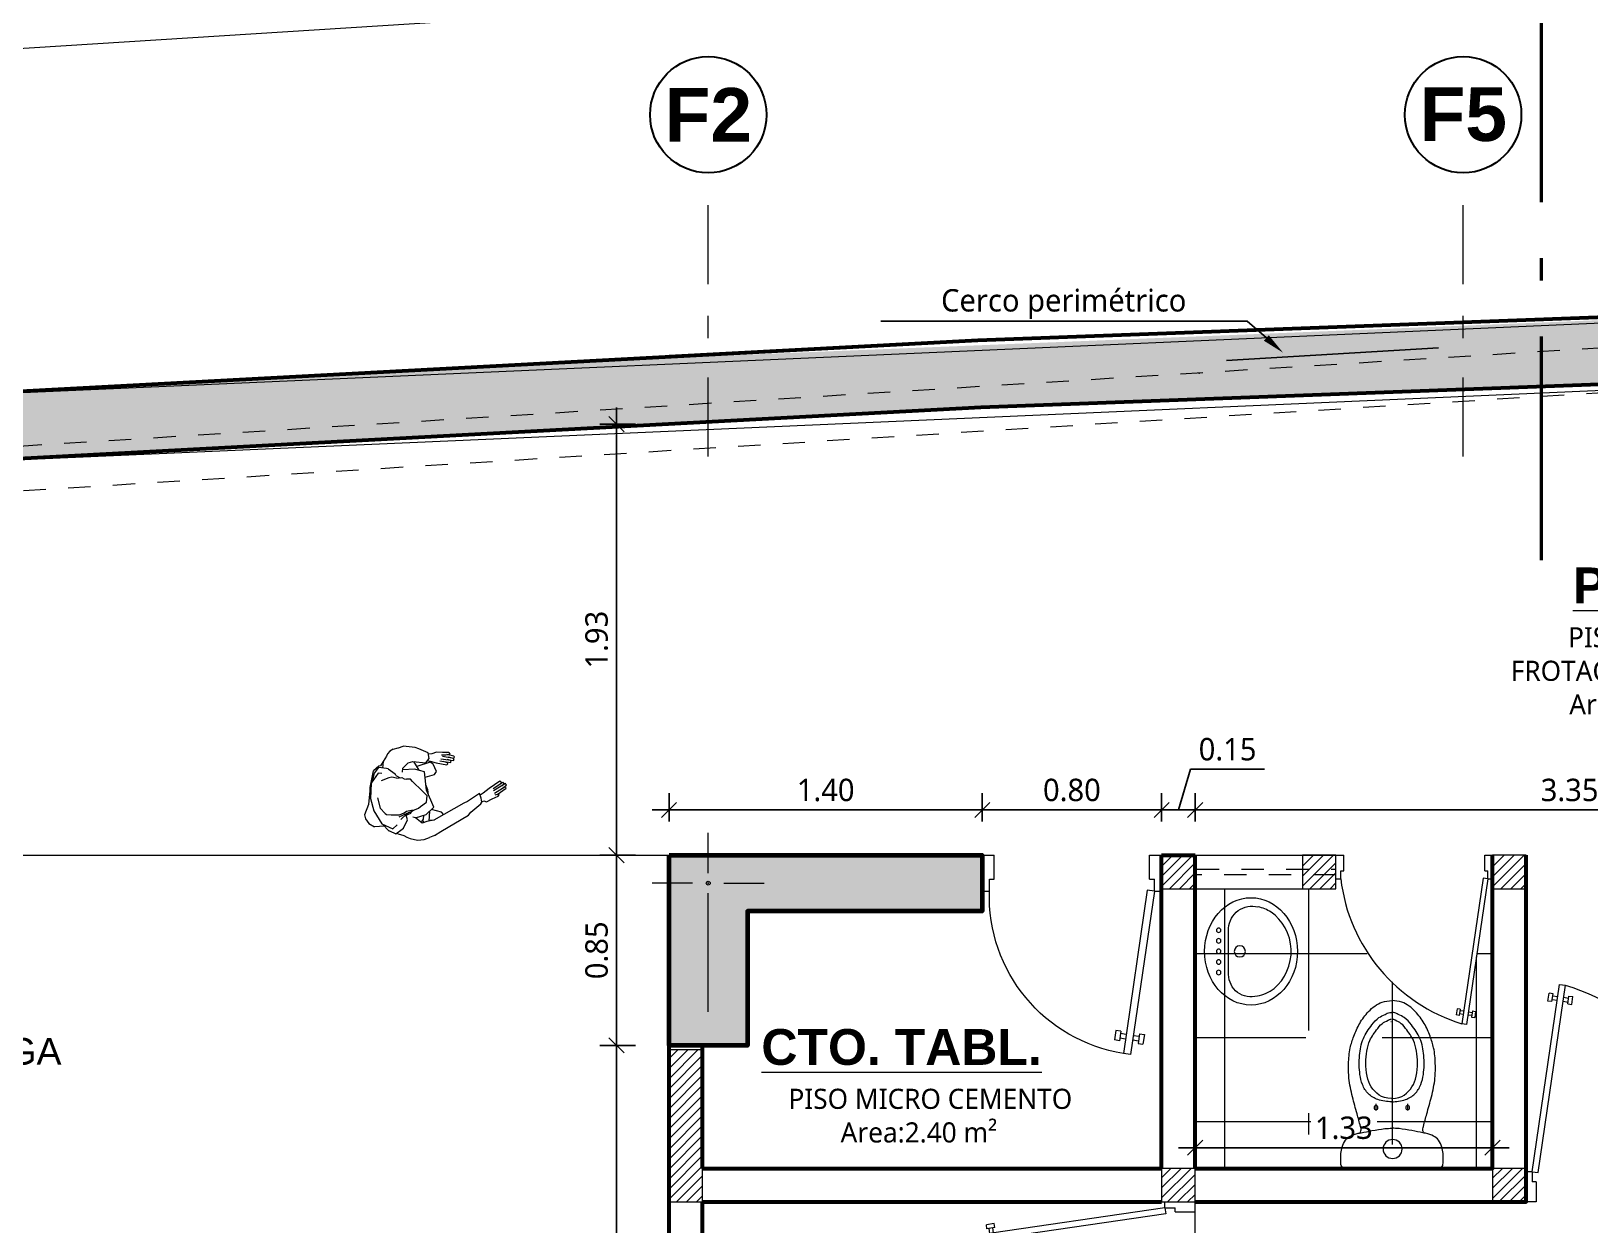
# Model space of a CAD drawing. Header units: metres. Extents: x 28 to 148, y 23 to 113.
# Drawn here: x 120.19 to 127.16, y 93.21 to 98.55 of the extents above; entities that cross this region are included whole.
import ezdxf
from ezdxf import colors
from ezdxf.entities.mleader import LeaderData, LeaderLine
from ezdxf.enums import TextEntityAlignment as Align
from ezdxf.math import Vec2, Vec3

# ---------------------------------------------------------------- set-up
doc = ezdxf.new("R2010")
doc.units = ezdxf.units.M
for name, pattern in [('1CORTE', [1.5, 1, -0.25, 0, -0.25]), ('CONTINUA', [0]), ('DASHED2', [0.375, 0.25, -0.125]), ('Dot & Dashed', [0.670278, 0.352778, -0.176389, 0, -0.141111])]:
    doc.linetypes.add(name, pattern=pattern)
doc.layers.add('01', color=7, linetype='Continuous', lineweight=5, true_color=0xcc6600)
doc.layers.add('Structural - Combined_Pen_No__161', color=7, linetype='Continuous', lineweight=13, true_color=0x6a6a6a)
for name, color, linetype, lineweight in [('AA. Proyeccion Corte', 10, '1CORTE', 50), ('COLUMNAS 50', 32, 'Continuous', 70), ('COLUMNETASSS', 211, 'Continuous', 20), ('Cotas varias El', 253, 'Continuous', 13), ('Estructura – Carga_Pluma_Nº__20', 1, 'Continuous', 0), ('GRAFO 0 BLANCO', 7, 'Continuous', 0), ('GRAFO 2.5', 117, 'Continuous', 25), ('GRAFO 4', 7, 'Continuous', 30), ('Hatch', 251, 'Continuous', 0), ('Letras El', 9, 'Continuous', 5), ('letras sr', 7, 'Continuous', 5), ('Muros el', 144, 'Continuous', 60), ('PERSONAS', 8, 'Continuous', 0), ('PISTA', 1, 'Continuous', 5), ('Proyeccciones', 1, 'DASHED2', 18), ('Puertas El', 21, 'Continuous', 15), ('Sanitarios el', 141, 'Continuous', 15), ('Structural - Bearing_Pen_No__20', 1, 'Continuous', 0), ('texturas', 252, 'Continuous', 0), ('Vanos', 140, 'Continuous', 5)]:
    doc.layers.add(name, color=color, linetype=linetype, lineweight=lineweight)
doc.styles.add('Generales', font='trebuc.ttf', dxfattribs={"height": 0.1})
doc.styles.add('GENERATED_STYLE_1', font='arialbd.ttf')
doc.styles.add('GENERATED_STYLE_2', font='arial.ttf')
doc.styles.add('Santa Rosa 1 50', font='trebuc.ttf')
doc.dimstyles.new('COTAS', dxfattribs={"dimscale": 0.75, "dimtxt": 0.1, "dimasz": 0.09, "dimexe": 0.1, "dimexo": 0.2, "dimgap": 0.05, "dimtad": 1, "dimzin": 1, "dimdsep": 46, "dimtxsty": 'Generales', "dimblk": 'OBLIQUE', "dimcen": 2.5, "dimdle": 0.1, "dimadec": 0, "dimazin": 0, "dimtfac": 1, "dimtmove": 0, "dimatfit": 0, "dimfxl": 1, "dimarcsym": 0})

# ---------------------------------------------------------------- blocks, each defined once
blk = doc.blocks.new('puerta 1.00')
at = {"layer": 'Puertas El'}
for p, q in [((165.7653, -11.935), (165.7653, -11.885)), ((165.9153, -11.915), (165.8653, -11.915)), ((165.8653, -11.935), (165.8653, -11.915)), ((165.9153, -11.915), (165.9109, -11.9447)), ((165.9153, -11.915), (165.9153, -11.885)), ((165.9153, -11.915), (166.8454, -12.0506)), ((165.8653, -11.935), (165.7653, -11.935)), ((165.9109, -11.9447), (166.8411, -12.0803)), ((166.76, -12.0129), (166.7629, -11.9931)), ((166.7629, -11.9931), (166.8024, -11.9989)), ((166.7996, -12.0187), (166.8024, -11.9989)), ((166.7619, -12.0688), (166.7583, -12.0935)), ((166.76, -12.0129), (166.7996, -12.0187)), ((166.7663, -12.0391), (166.7699, -12.0143)), ((166.7817, -12.0716), (166.7781, -12.0964)), ((166.7897, -12.0172), (166.7861, -12.042)), ((166.8454, -12.0506), (166.8411, -12.0803)), ((166.8454, -12.0506), (166.8411, -12.0803)), ((166.8454, -12.0506), (166.8411, -12.0803)), ((166.7484, -12.0921), (166.7456, -12.1118)), ((166.7456, -12.1118), (166.7851, -12.1176)), ((166.7484, -12.0921), (166.788, -12.0978)), ((166.788, -12.0978), (166.7851, -12.1176)), ((165.7653, -12.855), (165.7653, -12.835)), ((165.7653, -12.885), (165.7653, -12.835)), ((165.8653, -12.835), (165.7653, -12.835)), ((165.8653, -12.855), (165.8653, -12.835)), ((165.9153, -12.855), (165.8653, -12.855)), ((165.9153, -12.885), (165.9153, -12.855))]:
    blk.add_line(p, q, dxfattribs=at)
at = {"layer": 'Puertas El', "linetype": 'ByBlock'}
blk.add_arc((165.7822, -11.7554), 1.1076, 276.89893, 342.94348, dxfattribs=at)
blk = doc.blocks.new('puerta 0.75')
at = {"layer": 'Puertas El'}
for p, q in [((173.4397, -23.9899), (173.3897, -23.9899)), ((173.4397, -24.0899), (173.4397, -23.9899)), ((174.0897, -24.0899), (174.0897, -23.9899)), ((174.1397, -23.9899), (174.0897, -23.9899)), ((174.1097, -23.9899), (174.0897, -23.9899)), ((173.4197, -24.1399), (173.4197, -24.0899)), ((173.4397, -24.0899), (173.4197, -24.0899)), ((174.1097, -24.0899), (174.0897, -24.0899)), ((174.1097, -24.1399), (174.1097, -24.0899)), ((173.4197, -24.1399), (173.3897, -24.1399)), ((173.4197, -24.1399), (173.4494, -24.1356)), ((173.4197, -24.1399), (173.5192, -24.8227)), ((173.4494, -24.1356), (173.5489, -24.8183)), ((174.1397, -24.1399), (174.1097, -24.1399)), ((173.4815, -24.7372), (173.4617, -24.7401)), ((173.4617, -24.7401), (173.4675, -24.7797)), ((173.4815, -24.7372), (173.4873, -24.7768)), ((173.5077, -24.7435), (173.4829, -24.7471)), ((173.4858, -24.7669), (173.5106, -24.7633)), ((173.5374, -24.7392), (173.5621, -24.7356)), ((173.5403, -24.759), (173.565, -24.7554)), ((173.5607, -24.7257), (173.5805, -24.7228)), ((173.5607, -24.7257), (173.5664, -24.7653)), ((173.5664, -24.7653), (173.5862, -24.7624)), ((173.5805, -24.7228), (173.5862, -24.7624)), ((173.4873, -24.7768), (173.4675, -24.7797)), ((173.5192, -24.8227), (173.5489, -24.8183)), ((173.5192, -24.8227), (173.5489, -24.8183))]:
    blk.add_line(p, q, dxfattribs=at)
blk.add_arc((173.446, -24.1623), 0.664, 278.91212, 1.9376, dxfattribs=at)
blk = doc.blocks.new('A$C16376B1D')
at = {"layer": 'GRAFO 0 BLANCO'}
h = blk.add_hatch(dxfattribs=at)
h.set_pattern_fill('ANSI31', color=256, scale=0.01, angle=-180)
h.set_pattern_definition([(225, (-149.728227, 134.194812), (0.0224506403, -0.0224506403), [])])
h.paths.add_polyline_path([(0.15, 0.15), (0, 0.15), (0, 0), (0.15, 0)])
at = {"layer": 'COLUMNETASSS'}
blk.add_lwpolyline([(0.15, 0.15), (0, 0.15), (0, 0), (0.15, 0)], close=True, dxfattribs=at)
blk = doc.blocks.new('A$C0F2E3FFB')
at = {"layer": 'PERSONAS'}
for p, q in [((0.3161, 0.6969), (0.312, 0.6932)), ((0.321, 0.6986), (0.3161, 0.6969)), ((0.3306, 0.6777), (0.321, 0.6986)), ((0.3264, 0.709), (0.3224, 0.7063)), ((0.3224, 0.7063), (0.3379, 0.6502)), ((0.3322, 0.7087), (0.3264, 0.709)), ((0.3356, 0.7182), (0.3307, 0.7165)), ((0.3307, 0.7165), (0.3485, 0.6496)), ((0.3355, 0.6978), (0.3322, 0.7087)), ((0.3405, 0.7189), (0.3356, 0.7182)), ((0.349, 0.6961), (0.3405, 0.7189)), ((0.3498, 0.7116), (0.3459, 0.7099)), ((0.3459, 0.7099), (0.3621, 0.6499)), ((0.3547, 0.7123), (0.3498, 0.7116)), ((0.3714, 0.6601), (0.3547, 0.7123)), ((0.312, 0.6932), (0.3311, 0.6321)), ((0.3311, 0.6321), (0.3429, 0.5966)), ((0.3717, 0.6668), (0.3708, 0.6485)), ((0.3758, 0.6695), (0.3717, 0.6668)), ((0.3802, 0.6625), (0.3758, 0.6695)), ((0.3844, 0.6313), (0.3802, 0.6625)), ((0.3895, 0.599), (0.3844, 0.6313)), ((0.3642, 0.5806), (0.339, 0.5783)), ((0.339, 0.5783), (0.3603, 0.5098)), ((0.3429, 0.5966), (0.3461, 0.5848)), ((0.3461, 0.5848), (0.3482, 0.5792)), ((0.3837, 0.5776), (0.3642, 0.5806)), ((0.3812, 0.5878), (0.3895, 0.599)), ((0.3824, 0.5778), (0.3812, 0.5878)), ((0.39, 0.5699), (0.3837, 0.5776)), ((0.4149, 0.5094), (0.39, 0.5699)), ((0.0907, 0.4652), (0.0804, 0.4366)), ((0.0999, 0.4938), (0.0907, 0.4652)), ((0.1039, 0.4965), (0.0999, 0.4938)), ((0.0999, 0.457), (0.1058, 0.477)), ((0.1098, 0.4982), (0.1039, 0.4965)), ((0.1058, 0.477), (0.1098, 0.4982)), ((0.1242, 0.5139), (0.1071, 0.4828)), ((0.1078, 0.4585), (0.1337, 0.5105)), ((0.1179, 0.4483), (0.1451, 0.505)), ((0.1356, 0.5085), (0.1214, 0.4858)), ((0.1291, 0.5146), (0.1242, 0.5139)), ((0.1252, 0.4392), (0.15, 0.4883)), ((0.129, 0.4196), (0.1547, 0.4667)), ((0.1337, 0.5105), (0.1291, 0.5146)), ((0.1405, 0.4917), (0.1309, 0.4755)), ((0.1473, 0.4729), (0.133, 0.4545)), ((0.1414, 0.5091), (0.1356, 0.5085)), ((0.1464, 0.4924), (0.1405, 0.4917)), ((0.1451, 0.505), (0.1414, 0.5091)), ((0.15, 0.4883), (0.1464, 0.4924)), ((0.1522, 0.4736), (0.1473, 0.4729)), ((0.1547, 0.4667), (0.1522, 0.4736)), ((0.3603, 0.5098), (0.3622, 0.4901)), ((0.3622, 0.4901), (0.3984, 0.3221)), ((0.4263, 0.4942), (0.4149, 0.5094)), ((0.4614, 0.3392), (0.4263, 0.4942)), ((0.0703, 0.3968), (0.0366, 0.3577)), ((0.0985, 0.393), (0.0703, 0.3968)), ((0.0811, 0.4114), (0.0767, 0.396)), ((0.0804, 0.4366), (0.0811, 0.4114)), ((0.114, 0.3706), (0.0985, 0.393)), ((0.1062, 0.3818), (0.111, 0.3895)), ((0.111, 0.3895), (0.1131, 0.3932)), ((0.1131, 0.3932), (0.129, 0.4196)), ((0.1321, 0.4039), (0.1179, 0.392)), ((0.1321, 0.4039), (0.1179, 0.392)), ((0.1179, 0.392), (0.1179, 0.3223)), ((0.1179, 0.392), (0.1179, 0.3223)), ((0.1711, 0.4086), (0.1321, 0.4039)), ((0.1711, 0.4086), (0.1321, 0.4039)), ((0.183, 0.3945), (0.1711, 0.4086)), ((0.183, 0.3945), (0.1711, 0.4086)), ((0.1805, 0.3461), (0.183, 0.3945)), ((0.1805, 0.3461), (0.183, 0.3945)), ((0.0262, 0.3419), (0.0012, 0.2881)), ((0.0366, 0.3577), (0.0262, 0.3419)), ((0.0872, 0.2869), (0.0884, 0.3102)), ((0.0884, 0.3102), (0.114, 0.3706)), ((0.1396, 0.3274), (0.0906, 0.3159)), ((0.1396, 0.3274), (0.1179, 0.3223)), ((0.1545, 0.3513), (0.127, 0.3072)), ((0.2448, 0.333), (0.1545, 0.3513)), ((0.2407, 0.3109), (0.1828, 0.28)), ((0.2451, 0.3398), (0.2188, 0.3383)), ((0.2726, 0.3267), (0.2407, 0.3109)), ((0.3364, 0.3418), (0.2448, 0.333)), ((0.2691, 0.3357), (0.2451, 0.3398)), ((0.301, 0.3146), (0.2726, 0.3267)), ((0.3138, 0.28), (0.301, 0.3146)), ((0.3592, 0.2951), (0.3364, 0.3418)), ((0.3709, 0.3711), (0.3436, 0.3271)), ((0.3952, 0.299), (0.3485, 0.317)), ((0.3877, 0.378), (0.3709, 0.3711)), ((0.3865, 0.3775), (0.3709, 0.3711)), ((0.3891, 0.3014), (0.3979, 0.3244)), ((0.3984, 0.3221), (0.3937, 0.2875)), ((0.4718, 0.3019), (0.4614, 0.3392)), ((0, 0.2365), (0.0015, 0.2623)), ((0, 0.2365), (0.0054, 0.2166)), ((0.0016, 0.2633), (0.0012, 0.2881)), ((0.1048, 0.2531), (0.0872, 0.2869)), ((0.1239, 0.2462), (0.1048, 0.2531)), ((0.127, 0.3072), (0.1125, 0.2507)), ((0.1433, 0.2093), (0.1484, 0.2343)), ((0.1484, 0.2343), (0.157, 0.2445)), ((0.157, 0.2445), (0.1621, 0.2539)), ((0.1679, 0.273), (0.1621, 0.2539)), ((0.1828, 0.28), (0.1679, 0.273)), ((0.318, 0.2681), (0.3138, 0.28)), ((0.3161, 0.2314), (0.3192, 0.2361)), ((0.3197, 0.2457), (0.318, 0.2681)), ((0.3192, 0.2361), (0.3197, 0.2457)), ((0.3238, 0.23), (0.3197, 0.2457)), ((0.3599, 0.2394), (0.3518, 0.2276)), ((0.3599, 0.2394), (0.3592, 0.2951)), ((0.3943, 0.2632), (0.3599, 0.2394)), ((0.3775, 0.2747), (0.3614, 0.2824)), ((0.3775, 0.2747), (0.3614, 0.2824)), ((0.3839, 0.2676), (0.3775, 0.2747)), ((0.3839, 0.2676), (0.3938, 0.2719)), ((0.3843, 0.2559), (0.3839, 0.2676)), ((0.3937, 0.2875), (0.3943, 0.2632)), ((0.3937, 0.2875), (0.3937, 0.2875)), ((0.3937, 0.2875), (0.3937, 0.2875)), ((0.4675, 0.2157), (0.4748, 0.2479)), ((0.4718, 0.3019), (0.4726, 0.2756)), ((0.4748, 0.2479), (0.4726, 0.2756)), ((0.0054, 0.2166), (0.0145, 0.2028)), ((0.0145, 0.2028), (0.0242, 0.1942)), ((0.0242, 0.1942), (0.0442, 0.1695)), ((0.0442, 0.1695), (0.0607, 0.1516)), ((0.0442, 0.1695), (0.0742, 0.1582)), ((0.0824, 0.1757), (0.066, 0.1406)), ((0.0857, 0.1833), (0.0824, 0.1757)), ((0.0857, 0.1833), (0.1209, 0.2085)), ((0.1288, 0.2101), (0.1209, 0.2085)), ((0.1288, 0.2101), (0.1469, 0.2267)), ((0.1315, 0.1877), (0.1307, 0.1731)), ((0.1307, 0.1731), (0.1334, 0.1323)), ((0.1433, 0.2093), (0.1315, 0.1877)), ((0.3087, 0.128), (0.3205, 0.1681)), ((0.3148, 0.2072), (0.3161, 0.2314)), ((0.3189, 0.1924), (0.3148, 0.2072)), ((0.3205, 0.1681), (0.3189, 0.1924)), ((0.3303, 0.2248), (0.3238, 0.23)), ((0.3245, 0.2067), (0.3238, 0.23)), ((0.3404, 0.1768), (0.3242, 0.2147)), ((0.33, 0.1628), (0.3245, 0.2067)), ((0.3328, 0.1995), (0.3303, 0.2248)), ((0.3561, 0.1983), (0.3328, 0.1995)), ((0.3447, 0.1668), (0.3404, 0.1768)), ((0.3903, 0.1674), (0.3561, 0.1983)), ((0.3928, 0.1595), (0.3903, 0.1674)), ((0.4055, 0.1229), (0.3928, 0.1595)), ((0.4089, 0.1334), (0.4258, 0.1578)), ((0.4258, 0.1578), (0.4382, 0.169)), ((0.4382, 0.169), (0.4482, 0.1828)), ((0.4482, 0.1828), (0.4675, 0.2157)), ((0.0607, 0.1516), (0.0602, 0.1419)), ((0.0602, 0.1419), (0.0741, 0.1101)), ((0.0868, 0.1124), (0.066, 0.1406)), ((0.1477, 0.0704), (0.0741, 0.1101)), ((0.1206, 0.0912), (0.0868, 0.1124)), ((0.0983, 0.1457), (0.0926, 0.1296)), ((0.0926, 0.1296), (0.1288, 0.0811)), ((0.1288, 0.0811), (0.2002, 0.0551)), ((0.2068, 0.0887), (0.26, 0.0859)), ((0.26, 0.0859), (0.2928, 0.1017)), ((0.2928, 0.1017), (0.2999, 0.1061)), ((0.2999, 0.1061), (0.3087, 0.128)), ((0.3368, 0.0703), (0.3779, 0.1147)), ((0.3525, 0.0795), (0.3396, 0.0313)), ((0.3398, 0.073), (0.3806, 0.0937)), ((0.3779, 0.1147), (0.3647, 0.1416)), ((0.3806, 0.0937), (0.3818, 0.097)), ((0.3818, 0.097), (0.4055, 0.1229)), ((0.4037, 0.1269), (0.4089, 0.1334)), ((0.1477, 0.0704), (0.2264, 0.0372)), ((0.1974, 0.0562), (0.1477, 0.0704)), ((0.2002, 0.0551), (0.2631, 0.0518)), ((0.2264, 0.0372), (0.2683, 0.003)), ((0.2631, 0.0518), (0.3368, 0.0703)), ((0.2683, 0.003), (0.2895, 0)), ((0.2895, 0), (0.3172, 0.0102)), ((0.3172, 0.0102), (0.3396, 0.0313))]:
    blk.add_line(p, q, dxfattribs=at)
blk = doc.blocks.new('_Oblique')
at = {"color": 0, "linetype": 'ByBlock', "lineweight": -2}
blk.add_line((-0.5, -0.5), (0.5, 0.5), dxfattribs=at)
blk = doc.blocks.new('*D155')
at = {"layer": 'Cotas varias El', "color": 0, "linetype": 'CONTINUA', "lineweight": -2, "transparency": 16777216}
for p, q in [((122.806, 96.8635), (122.806, 94.7871)), ((122.8911, 96.7885), (122.731, 96.7885)), ((122.8911, 94.8621), (122.731, 94.8621))]:
    blk.add_line(p, q, dxfattribs=at)
at = {"layer": 'Defpoints', "color": 0, "lineweight": 80, "transparency": 16777216}
for p in [(123.0411, 96.7885), (122.806, 94.8621), (123.0411, 94.8621)]:
    blk.add_point(p, dxfattribs=at)
at = {"layer": 'Cotas varias El', "color": 0, "lineweight": -2, "transparency": 16777216, "xscale": 0.0675, "yscale": 0.0675, "zscale": 0.0675}
for p, rotation in [((122.806, 96.7885), 90), ((122.806, 94.8621), 270)]:
    blk.add_blockref('_Oblique', p, dxfattribs=dict(at, rotation=rotation))
at = {"layer": 'Cotas varias El', "color": 0, "transparency": 16777216, "insert": (122.7174, 95.8253), "char_height": 0.1, "attachment_point": 5, "rotation": 90, "style": 'Generales'}
blk.add_mtext('1.93', dxfattribs=at)
blk = doc.blocks.new('*D156')
at = {"layer": 'Cotas varias El', "color": 0, "linetype": 'CONTINUA', "lineweight": -2, "transparency": 16777216}
for p, q in [((122.806, 94.9371), (122.806, 93.9371)), ((122.8911, 94.8621), (122.731, 94.8621)), ((122.8911, 94.0121), (122.731, 94.0121))]:
    blk.add_line(p, q, dxfattribs=at)
at = {"layer": 'Defpoints', "color": 0, "transparency": 16777216}
for p in [(123.0411, 94.8621), (122.806, 94.0121), (123.0411, 94.0121)]:
    blk.add_point(p, dxfattribs=at)
at = {"layer": 'Cotas varias El', "color": 0, "lineweight": -2, "transparency": 16777216, "xscale": 0.0675, "yscale": 0.0675, "zscale": 0.0675}
for p, rotation in [((122.806, 94.8621), 90), ((122.806, 94.0121), 270)]:
    blk.add_blockref('_Oblique', p, dxfattribs=dict(at, rotation=rotation))
at = {"layer": 'Cotas varias El', "color": 0, "transparency": 16777216, "insert": (122.7176, 94.4371), "char_height": 0.1, "attachment_point": 5, "rotation": 90, "style": 'Generales'}
blk.add_mtext('0.85', dxfattribs=at)
blk = doc.blocks.new('*D157')
at = {"layer": 'Cotas varias El', "color": 0, "linetype": 'CONTINUA', "lineweight": -2, "transparency": 16777216}
for p, q in [((122.806, 94.0871), (122.806, 91.3592)), ((122.8911, 94.0121), (122.731, 94.0121)), ((122.8911, 91.4342), (122.731, 91.4342))]:
    blk.add_line(p, q, dxfattribs=at)
at = {"layer": 'Defpoints', "color": 0, "transparency": 16777216}
for p in [(123.0411, 94.0121), (122.806, 91.4342), (123.0411, 91.4342)]:
    blk.add_point(p, dxfattribs=at)
at = {"layer": 'Cotas varias El', "color": 0, "lineweight": -2, "transparency": 16777216, "xscale": 0.0675, "yscale": 0.0675, "zscale": 0.0675}
for p, rotation in [((122.806, 94.0121), 90), ((122.806, 91.4342), 270)]:
    blk.add_blockref('_Oblique', p, dxfattribs=dict(at, rotation=rotation))
at = {"layer": 'Cotas varias El', "color": 0, "transparency": 16777216, "insert": (122.7176, 92.7232), "char_height": 0.1, "attachment_point": 5, "rotation": 90, "style": 'Generales'}
blk.add_mtext('2.58', dxfattribs=at)
blk = doc.blocks.new('*D161')
at = {"layer": 'Cotas varias El', "color": 0, "linetype": 'CONTINUA', "lineweight": -2, "transparency": 16777216}
for p, q in [((123.0411, 95.0121), (123.0411, 95.1395)), ((124.4411, 95.0121), (124.4411, 95.1395)), ((122.9661, 95.0645), (124.5161, 95.0645))]:
    blk.add_line(p, q, dxfattribs=at)
at = {"layer": 'Defpoints', "color": 0, "transparency": 16777216}
for p in [(124.4411, 95.0645), (123.0411, 94.8621), (124.4411, 94.8621)]:
    blk.add_point(p, dxfattribs=at)
at = {"layer": 'Cotas varias El', "color": 0, "lineweight": -2, "transparency": 16777216, "xscale": 0.0675, "yscale": 0.0675, "zscale": 0.0675, "rotation": 180}
blk.add_blockref('_Oblique', (123.0411, 95.0645), dxfattribs=at)
at = {"layer": 'Cotas varias El', "color": 0, "lineweight": -2, "transparency": 16777216, "xscale": 0.0675, "yscale": 0.0675, "zscale": 0.0675}
blk.add_blockref('_Oblique', (124.4411, 95.0645), dxfattribs=at)
at = {"layer": 'Cotas varias El', "color": 0, "transparency": 16777216, "insert": (123.7411, 95.1529), "char_height": 0.1, "attachment_point": 5, "style": 'Generales'}
blk.add_mtext('1.40', dxfattribs=at)
blk = doc.blocks.new('*D162')
at = {"layer": 'Cotas varias El', "color": 0, "linetype": 'CONTINUA', "lineweight": -2, "transparency": 16777216}
for p, q in [((124.4411, 95.0121), (124.4411, 95.1395)), ((125.243, 95.0121), (125.243, 95.1395)), ((124.3661, 95.0645), (125.318, 95.0645))]:
    blk.add_line(p, q, dxfattribs=at)
at = {"layer": 'Defpoints', "color": 0, "transparency": 16777216}
for p in [(125.243, 95.0645), (124.4411, 94.8621), (125.243, 94.8621)]:
    blk.add_point(p, dxfattribs=at)
at = {"layer": 'Cotas varias El', "color": 0, "lineweight": -2, "transparency": 16777216, "xscale": 0.0675, "yscale": 0.0675, "zscale": 0.0675, "rotation": 180}
blk.add_blockref('_Oblique', (124.4411, 95.0645), dxfattribs=at)
at = {"layer": 'Cotas varias El', "color": 0, "lineweight": -2, "transparency": 16777216, "xscale": 0.0675, "yscale": 0.0675, "zscale": 0.0675}
blk.add_blockref('_Oblique', (125.243, 95.0645), dxfattribs=at)
at = {"layer": 'Cotas varias El', "color": 0, "transparency": 16777216, "insert": (124.842, 95.1529), "char_height": 0.1, "attachment_point": 5, "style": 'Generales'}
blk.add_mtext('0.80', dxfattribs=at)
blk = doc.blocks.new('*D163')
at = {"layer": 'Cotas varias El', "color": 0, "linetype": 'CONTINUA', "lineweight": -2, "transparency": 16777216}
for p, q in [((125.318, 95.0645), (125.3726, 95.2466)), ((125.3726, 95.2466), (125.7033, 95.2466)), ((125.243, 95.0121), (125.243, 95.1395)), ((125.393, 95.0121), (125.393, 95.1395)), ((125.243, 95.0645), (125.1755, 95.0645)), ((125.243, 95.0645), (125.393, 95.0645)), ((125.243, 95.0645), (125.393, 95.0645)), ((125.393, 95.0645), (125.4605, 95.0645))]:
    blk.add_line(p, q, dxfattribs=at)
at = {"layer": 'Defpoints', "color": 0, "transparency": 16777216}
for p in [(125.393, 95.0645), (125.243, 94.8621), (125.393, 94.8621)]:
    blk.add_point(p, dxfattribs=at)
at = {"layer": 'Cotas varias El', "color": 0, "lineweight": -2, "transparency": 16777216, "xscale": 0.0675, "yscale": 0.0675, "zscale": 0.0675}
blk.add_blockref('_Oblique', (125.243, 95.0645), dxfattribs=at)
at = {"layer": 'Cotas varias El', "color": 0, "lineweight": -2, "transparency": 16777216, "xscale": 0.0675, "yscale": 0.0675, "zscale": 0.0675, "rotation": 180}
blk.add_blockref('_Oblique', (125.393, 95.0645), dxfattribs=at)
at = {"layer": 'Cotas varias El', "color": 0, "transparency": 16777216, "insert": (125.538, 95.335), "char_height": 0.1, "attachment_point": 5, "style": 'Generales'}
blk.add_mtext('0.15', dxfattribs=at)
blk = doc.blocks.new('*D164')
at = {"layer": 'Cotas varias El', "color": 0, "linetype": 'CONTINUA', "lineweight": -2, "transparency": 16777216}
for p, q in [((125.393, 95.0121), (125.393, 95.1395)), ((128.7411, 95.0121), (128.7411, 95.1395)), ((125.318, 95.0645), (128.8161, 95.0645))]:
    blk.add_line(p, q, dxfattribs=at)
at = {"layer": 'Defpoints', "color": 0, "transparency": 16777216}
for p in [(128.7411, 95.0645), (125.393, 94.8621), (128.7411, 94.8621)]:
    blk.add_point(p, dxfattribs=at)
at = {"layer": 'Cotas varias El', "color": 0, "lineweight": -2, "transparency": 16777216, "xscale": 0.0675, "yscale": 0.0675, "zscale": 0.0675, "rotation": 180}
blk.add_blockref('_Oblique', (125.393, 95.0645), dxfattribs=at)
at = {"layer": 'Cotas varias El', "color": 0, "lineweight": -2, "transparency": 16777216, "xscale": 0.0675, "yscale": 0.0675, "zscale": 0.0675}
blk.add_blockref('_Oblique', (128.7411, 95.0645), dxfattribs=at)
at = {"layer": 'Cotas varias El', "color": 0, "transparency": 16777216, "insert": (127.0671, 95.1529), "char_height": 0.1, "attachment_point": 5, "style": 'Generales'}
blk.add_mtext('3.35', dxfattribs=at)
blk = doc.blocks.new('INODFLUX-P')
at = {"layer": 'Sanitarios el'}
for p, q in [((0, -0.2121), (0, 0.2126)), ((0.023, 0.2288), (0.0672, 0.2288)), ((0, 0.1438), (0, -0.0981)), ((0.2582, 0.0706), (0.2891, 0.0706)), ((0.2582, -0.071), (0.2891, -0.071)), ((0.023, -0.2282), (0.023, -0.2282)), ((0.023, -0.2282), (0.0672, -0.2282))]:
    blk.add_line(p, q, dxfattribs=at)
for centre, radius in [((0.2717, 0.0706), 0.00872), ((0.0867, 0.0033), 0.0425), ((0.2717, -0.071), 0.00872)]:
    blk.add_circle(centre, radius, dxfattribs=at)
for points in [[(0, 0.2126), (0.0044, 0.2213), (0.0135, 0.2274), (0.023, 0.2288)], [(0.0672, 0.2288), (0.0955, 0.223), (0.1264, 0.2081), (0.1445, 0.1864), (0.157, 0.1508), (0.1588, 0.1386)], [(0.1579, 0.145), (0.1674, 0.1389), (0.1874, 0.1409)], [(0.1874, 0.1409), (0.2442, 0.1561), (0.3196, 0.1768), (0.4039, 0.1925), (0.4675, 0.1942), (0.5389, 0.1866), (0.5904, 0.1708), (0.6481, 0.1445), (0.701, 0.1046), (0.7429, 0.0445), (0.7506, -0.0003)], [(0.2977, -0.0011), (0.3073, 0.0603), (0.3337, 0.1031), (0.3743, 0.1291), (0.42, 0.1406), (0.5047, 0.1425), (0.5802, 0.1255), (0.6419, 0.087), (0.6742, 0.0556), (0.6882, 0.0286), (0.6966, 0.0076), (0.6966, -0.0011)], [(0.1874, -0.1404), (0.2442, -0.1556), (0.3196, -0.1762), (0.4039, -0.192), (0.4675, -0.1937), (0.5389, -0.1861), (0.5904, -0.1703), (0.6481, -0.144), (0.701, -0.1041), (0.7429, -0.0439), (0.7506, 0.0009)], [(0.2977, -0.0011), (0.3073, -0.0624), (0.3337, -0.1052), (0.3743, -0.1312), (0.42, -0.1427), (0.5047, -0.1446), (0.5802, -0.1276), (0.6419, -0.0891), (0.6742, -0.0577), (0.6882, -0.0307), (0.6966, -0.0097), (0.6966, -0.0011)], [(0.0672, -0.2282), (0.0955, -0.2225), (0.1264, -0.2075), (0.1445, -0.1859), (0.157, -0.1503), (0.1588, -0.1381)], [(0.1579, -0.1444), (0.1674, -0.1384), (0.1874, -0.1404)], [(0, -0.2121), (0.0044, -0.2208), (0.0135, -0.2269), (0.023, -0.2282)]]:
    blk.add_spline(points, degree=3, dxfattribs=at)
for points, knots in [([(0.1588, 0.1386), (0.1623, 0.1223), (0.1698, 0.0871), (0.1777, 0.0409), (0.1792, 0.0109), (0.1796, 0.0003)], [0, 0, 0, 0, 0.0500478, 0.1080759, 0.1401372, 0.1401372, 0.1401372, 0.1401372]), ([(0.3131, -0.0011), (0.3106, 0.0471), (0.3384, 0.0711), (0.391, 0.1086), (0.4315, 0.1145), (0.5072, 0.1138), (0.5432, 0.1094), (0.5901, 0.088), (0.6081, 0.0754), (0.6383, 0.0517), (0.6458, 0.0447), (0.6554, 0.0285), (0.6616, 0.0158), (0.666, 0.0062), (0.6666, 0.0045), (0.6667, 0.0043)], [0, 0, 0, 0, 0.1299393, 0.1299393, 0.2598787, 0.2598787, 0.374754, 0.374754, 0.445792, 0.445792, 0.4942707, 0.4942707, 0.5266072, 0.5266072, 0.535214, 0.535214, 0.535214, 0.535214]), ([(0.1588, -0.1381), (0.1623, -0.1218), (0.1698, -0.0866), (0.1777, -0.0404), (0.1792, -0.0104), (0.1796, 0.0003)], [0, 0, 0, 0, 0.0500478, 0.1080759, 0.1401372, 0.1401372, 0.1401372, 0.1401372]), ([(0.3131, -0.0011), (0.3106, -0.0492), (0.3384, -0.0732), (0.391, -0.1107), (0.4315, -0.1166), (0.5072, -0.1159), (0.5432, -0.1115), (0.5901, -0.0901), (0.6081, -0.0775), (0.6383, -0.0539), (0.6458, -0.0468), (0.6554, -0.0306), (0.6616, -0.0179), (0.666, -0.0083), (0.6666, -0.0066), (0.6667, -0.0064)], [0, 0, 0, 0, 0.1299393, 0.1299393, 0.2598787, 0.2598787, 0.374754, 0.374754, 0.445792, 0.445792, 0.4942707, 0.4942707, 0.5266072, 0.5266072, 0.535214, 0.535214, 0.535214, 0.535214])]:
    blk.add_open_spline(points, degree=3, knots=knots, dxfattribs=at)
for points in [[(0.6667, 0.0043), (0.6667, 0.0041), (0.6667, 0.003), (0.6666, 0.0005)], [(0.6567, -0.0046), (0.6567, -0.0042), (0.6567, -0.0037), (0.6566, -0.0032)], [(0.6667, -0.0064), (0.6667, -0.0062), (0.6667, -0.0051), (0.6666, -0.0027)]]:
    blk.add_open_spline(points, degree=3, dxfattribs=at)
blk.add_point((0, 0), dxfattribs=at)
blk = doc.blocks.new('*D170')
at = {"layer": 'Cotas varias El', "color": 0, "linetype": 'CONTINUA', "lineweight": -2, "transparency": 16777216}
for p, q in [((125.393, 93.6122), (125.393, 93.6298)), ((126.7226, 93.6122), (126.7226, 93.6298)), ((125.318, 93.5548), (126.7976, 93.5548))]:
    blk.add_line(p, q, dxfattribs=at)
at = {"layer": 'Defpoints', "color": 0, "transparency": 16777216}
for p in [(126.7226, 93.5548), (125.393, 93.4622), (126.7226, 93.4622)]:
    blk.add_point(p, dxfattribs=at)
at = {"layer": 'Cotas varias El', "color": 0, "lineweight": -2, "transparency": 16777216, "xscale": 0.0675, "yscale": 0.0675, "zscale": 0.0675, "rotation": 180}
blk.add_blockref('_Oblique', (125.393, 93.5548), dxfattribs=at)
at = {"layer": 'Cotas varias El', "color": 0, "lineweight": -2, "transparency": 16777216, "xscale": 0.0675, "yscale": 0.0675, "zscale": 0.0675}
blk.add_blockref('_Oblique', (126.7226, 93.5548), dxfattribs=at)
at = {"layer": 'Cotas varias El', "color": 0, "transparency": 16777216, "insert": (126.0578, 93.6431), "char_height": 0.1, "attachment_point": 5, "style": 'Generales'}
blk.add_mtext('1.33', dxfattribs=at)
blk = doc.blocks.new('dddg')
at = {"layer": 'Sanitarios el'}
blk.add_line((1489.3468, -885.5127), (1489.1396, -885.5127), dxfattribs=at)
for centre, radius in [((1489.1488, -885.4678), 0.01), ((1489.196, -885.4678), 0.01), ((1489.2432, -885.4678), 0.01), ((1489.2904, -885.4678), 0.01), ((1489.3376, -885.4678), 0.01), ((1489.2432, -885.5627), 0.025)]:
    blk.add_circle(centre, radius, dxfattribs=at)
for centre, radius, start, end in [((1489.1455, -885.6169), 0.1044, 93.19626, 194.96963), ((1489.3468, -885.6127), 0.1, 343.41892, 90)]:
    blk.add_arc(centre, radius, start, end, dxfattribs=at)
at = {"layer": 'Sanitarios el', "extrusion": (0, 0, -1)}
blk.add_ellipse((1489.2432, -885.6127), major_axis=(0.24, 0), ratio=0.864583, dxfattribs=at)
at = {"layer": 'Sanitarios el'}
blk.add_open_spline([(1489.4426, -885.6412), (1489.4377, -885.6679), (1489.4261, -885.6935), (1489.3699, -885.7647), (1489.3018, -885.7948), (1489.1662, -885.7893), (1489.1015, -885.7539), (1489.0564, -885.6841), (1489.0486, -885.6643), (1489.0446, -885.6439)], degree=3, knots=[6.444188, 6.444188, 6.444188, 6.444188, 6.898459, 6.898459, 7.899187, 7.899187, 8.899916, 8.899916, 9.248727, 9.248727, 9.248727, 9.248727], dxfattribs=at)
blk = doc.blocks.new('A$C14d9fef0')
at = {"layer": 'Proyeccciones', "color": 165, "linetype": 'DASHED2', "lineweight": 9, "ltscale": 0.4, "true_color": 0x5e67af}
for points in [[(48.2403, 2.7903), (49.0597, 3.175, -0.238722), (52.4047, 3.0657, 0.236799), (56.4145, 3.0643, -0.235569), (59.9166, 3.0152, 0.230897), (63.892, 2.9974, -0.084773), (65.2417, 3.3972), (76.676, 4.1081)], [(48.2403, 2.5693), (49.1444, 2.9939, -0.238964), (52.3116, 2.8886, 0.236914), (56.5027, 2.8847, -0.235586), (59.8264, 2.8367, 0.231046), (63.9796, 2.8176, -0.084466), (65.2598, 3.1979), (76.4637, 3.8945)]]:
    blk.add_lwpolyline(points, format="xyb", dxfattribs=at)

msp = doc.modelspace()

# ---------------------------------------------------------------- hatches: boundary and pattern name
h = msp.add_hatch()
h.set_pattern_fill('AR-CONC', color=256, scale=0.001)
h.paths.add_polyline_path([(119.7411, 96.6131), (123.2161, 96.7978), (123.2161, 97.0922), (119.4411, 96.8975), (119.4411, 95.162), (119.7411, 95.162)])
h.paths.add_polyline_path([(126.5912, 97.2288), (123.2161, 97.0922), (123.2161, 96.7978), (124.4345, 96.8626), (126.5912, 96.9428)])
h.paths.add_polyline_path([(129.9661, 97.3653), (126.9411, 97.2429), (126.9411, 96.9558), (129.9661, 97.0683)])
h.paths.add_polyline_path([(130.9253, 97.4041), (130.9249, 97.4041), (129.9661, 97.3653), (129.9661, 97.0683), (131.0879, 97.11), (131.0709, 97.195), (130.9414, 97.1855)])
h.paths.add_polyline_path([(126.9411, 97.2429), (126.5912, 97.2288), (126.5912, 96.9428), (126.9411, 96.9558)])
at = {"layer": 'GRAFO 0 BLANCO', "true_color": 0xc7c8ca}
h = msp.add_hatch(color=9, dxfattribs=at)
h.dxf.hatch_style = 1
h.paths.add_polyline_path([(124.4411, 94.8621), (123.0411, 94.8621), (123.0411, 94.0121), (123.3911, 94.0121), (123.3911, 94.6121), (124.4411, 94.6121)])
at = {"layer": 'Hatch', "ltscale": 0.2}
h = msp.add_hatch(dxfattribs=at)
h.set_pattern_fill('NET', color=256, scale=3, style=2)
h.set_pattern_definition([(6e-07, (-54.09963, 132.29712), (-4e-09, 0.375), []), (90, (-54.09963, 132.29712), (-0.375, -4e-09), [])])
edge = h.paths.add_edge_path()
edge.add_spline(control_points=[(126.2708, 93.4578), (126.2739, 93.459), (126.2804, 93.4616), (126.2864, 93.4707), (126.2868, 93.4776), (126.2869, 93.4808)], knot_values=[0, 0, 0, 0, 0.00973, 0.020752, 0.030293, 0.030293, 0.030293, 0.030293], degree=3, periodic=0)
edge.add_line((126.2869, 93.4808), (126.2869, 93.525))
edge.add_spline(control_points=[(126.2869, 93.525), (126.2854, 93.5345), (126.282, 93.5553), (126.2695, 93.5842), (126.2428, 93.6057), (126.2174, 93.6139), (126.2009, 93.6161), (126.1968, 93.6166)], knot_values=[0, 0, 0, 0, 0.028944, 0.063215, 0.091452, 0.129213, 0.141508, 0.141508, 0.141508, 0.141508], degree=3, periodic=0)
edge.add_spline(control_points=[(126.2031, 93.6158), (126.2007, 93.6188), (126.1939, 93.6274), (126.197, 93.6383), (126.1991, 93.6453)], knot_values=[0, 0, 0, 0, 0.011232, 0.031372, 0.031372, 0.031372, 0.031372], degree=3, periodic=0)
edge.add_spline(control_points=[(126.1991, 93.6453), (126.2041, 93.6642), (126.2157, 93.7084), (126.2366, 93.7796), (126.2524, 93.8542), (126.2534, 93.928), (126.2485, 93.9914), (126.2287, 94.0515), (126.2044, 94.1081), (126.1636, 94.1621), (126.1133, 94.2031), (126.0736, 94.2069), (126.0584, 94.2083)], knot_values=[0, 0, 0, 0, 0.058793, 0.136953, 0.2227, 0.28629, 0.358151, 0.412023, 0.475395, 0.54171, 0.614986, 0.659833, 0.659833, 0.659833, 0.659833], degree=3, periodic=0)
edge.add_spline(control_points=[(126.0584, 94.2083), (126.0433, 94.2069), (126.0036, 94.2031), (125.9533, 94.1621), (125.9125, 94.1081), (125.8882, 94.0515), (125.8684, 93.9914), (125.8635, 93.928), (125.8645, 93.8542), (125.8803, 93.7796), (125.9012, 93.7084), (125.9128, 93.6642), (125.9178, 93.6453)], knot_values=[0, 0, 0, 0, 0.044847, 0.118123, 0.184438, 0.24781, 0.301682, 0.373543, 0.437134, 0.52288, 0.60104, 0.659833, 0.659833, 0.659833, 0.659833], degree=3, periodic=0)
edge.add_spline(control_points=[(125.9178, 93.6453), (125.9199, 93.6383), (125.923, 93.6274), (125.9162, 93.6188), (125.9138, 93.6158)], knot_values=[0, 0, 0, 0, 0.020141, 0.031372, 0.031372, 0.031372, 0.031372], degree=3, periodic=0)
edge.add_spline(control_points=[(125.9201, 93.6166), (125.916, 93.6161), (125.8995, 93.6139), (125.8741, 93.6057), (125.8474, 93.5842), (125.8349, 93.5553), (125.8315, 93.5345), (125.83, 93.525)], knot_values=[0, 0, 0, 0, 0.012295, 0.050056, 0.078293, 0.112564, 0.141508, 0.141508, 0.141508, 0.141508], degree=3, periodic=0)
edge.add_line((125.83, 93.525), (125.83, 93.4808))
edge.add_spline(control_points=[(125.83, 93.4808), (125.8301, 93.4776), (125.8305, 93.4707), (125.8365, 93.4616), (125.843, 93.459), (125.8461, 93.4578)], knot_values=[0, 0, 0, 0, 0.009541, 0.020563, 0.030293, 0.030293, 0.030293, 0.030293], degree=3, periodic=0)
edge.add_line((125.8461, 93.4578), (125.393, 93.4578))
edge.add_line((125.393, 93.4578), (125.393, 94.7121))
edge.add_line((125.393, 94.7121), (125.9312, 94.7121))
edge.add_line((125.9312, 94.7121), (126.0226, 94.7121))
edge.add_arc((126.8628, 94.9373), 0.8699, 195.00531, 252.87256)
edge.add_line((126.6066, 94.106), (126.6127, 94.1476))
edge.add_line((126.6127, 94.1476), (126.6147, 94.1614))
edge.add_line((126.6147, 94.1614), (126.6369, 94.3135))
edge.add_line((126.6369, 94.3135), (126.6372, 94.3154))
edge.add_line((126.6372, 94.3154), (126.636, 94.3072))
edge.add_line((126.636, 94.3072), (126.636, 94.3077))
edge.add_line((126.636, 94.3077), (126.6401, 94.3354))
edge.add_line((126.6401, 94.3354), (126.6392, 94.3295))
edge.add_line((126.6392, 94.3295), (126.6402, 94.3364))
edge.add_line((126.6402, 94.3364), (126.6541, 94.4316))
edge.add_line((126.6541, 94.4316), (126.695, 94.7121))
edge.add_line((126.695, 94.7121), (126.7226, 94.7121))
edge.add_line((126.7226, 94.7121), (126.7226, 94.0578))
edge.add_line((126.7226, 94.0578), (126.7226, 94.0578))
edge.add_line((126.7226, 94.0578), (126.7226, 93.4578))
edge.add_line((126.7226, 93.4578), (126.2708, 93.4578))
h.paths.add_polyline_path([(125.5664, 94.5664), (125.5664, 94.3563)], flags=16)
h.paths.add_polyline_path([(125.8944, 94.5665), (126.212, 94.5665), (126.212, 94.3563), (125.8944, 94.3563)], flags=16)
at = {"layer": 'texturas'}
h = msp.add_hatch(dxfattribs=at)
h.set_pattern_fill('ANSI31', color=256, scale=0.01, angle=-180)
h.set_pattern_definition([(225, (-26.687086, 227.507022), (0.0224506403, -0.0224506403), [])])
h.paths.add_polyline_path([(123.1911, 93.9921), (123.0411, 93.9921), (123.0411, 93.3122), (123.1911, 93.3122)])

# ---------------------------------------------------------------- linework, layer by layer
at = {"layer": 'AA. Proyeccion Corte', "color": 7}
msp.add_line((126.9411, 96.1807), (126.9411, 100.7148), dxfattribs=at)
at = {"layer": 'COLUMNAS 50', "linetype": 'Continuous'}
msp.add_lwpolyline([(123.0411, 94.8621), (124.4411, 94.8621), (124.4411, 94.6121), (123.3911, 94.6121), (123.3911, 94.0121), (123.0411, 94.0121)], close=True, dxfattribs=at)
at = {"layer": 'COLUMNETASSS'}
msp.add_lwpolyline([(123.1911, 93.9921), (123.0411, 93.9921), (123.0411, 93.3122), (123.1911, 93.3122)], close=True, dxfattribs=at)
at = {"layer": 'Cotas varias El', "linetype": 'Dot & Dashed'}
for p, q in [((123.2161, 96.6439), (123.2161, 97.9117)), ((126.5912, 96.6439), (126.5912, 97.9117))]:
    msp.add_line(p, q, dxfattribs=at)
at = {"layer": 'Estructura – Carga_Pluma_Nº__20', "linetype": 'Continuous'}
msp.add_point((125.4113, 97.0164), dxfattribs=at)
at = {"layer": 'GRAFO 0 BLANCO'}
msp.add_lwpolyline([(119.4411, 95.162), (119.7411, 95.162), (119.7411, 96.6131), (131.0879, 97.11), (131.0709, 97.195), (130.9414, 97.1855), (130.9253, 97.4041), (119.4411, 96.8975)], close=True, dxfattribs=at)
at = {"layer": 'GRAFO 2.5', "linetype": 'Continuous', "flags": 128}
msp.add_lwpolyline([(126.4814, 97.1298), (125.5331, 97.0737)], dxfattribs=at)
at = {"layer": 'GRAFO 4', "linetype": 'Continuous'}
for centre in [(123.2161, 98.1717), (126.5912, 98.1717)]:
    msp.add_circle(centre, 0.26, dxfattribs=at)
at = {"layer": 'Hatch', "ltscale": 0.2}
for p, q in [((120.0911, 94.8621), (123.0411, 94.8621)), ((125.393, 92.413), (125.393, 93.313))]:
    msp.add_line(p, q, dxfattribs=at)
at = {"layer": 'Muros el', "ltscale": 0.05}
msp.add_line((125.243, 94.8621), (125.393, 94.8621), dxfattribs=at)
for points in [[(130.9272, 97.4042), (124.421, 97.1623), (119.4411, 96.8975), (119.4411, 95.162)], [(130.9272, 97.4042), (124.421, 97.1623), (123.0411, 97.0889)], [(131.0879, 97.11), (124.4345, 96.8626), (119.7411, 96.6131), (119.7411, 94.8621)], [(125.243, 93.4622), (125.243, 93.4622), (125.243, 94.8621)], [(125.393, 93.4622), (125.393, 94.8621)], [(125.393, 93.4622), (126.7226, 93.4622), (126.7226, 94.8621)], [(125.393, 93.3122), (126.8726, 93.3122), (126.8726, 94.8621)], [(123.0412, 91.4342), (123.0411, 94.0121)], [(123.1911, 93.4622), (123.1911, 94.0121)], [(123.1911, 93.4622), (125.243, 93.4622)], [(123.1911, 93.4622), (125.243, 93.4622)], [(123.1911, 93.3122), (125.243, 93.3122)], [(123.1911, 91.4342), (123.1911, 93.3122)]]:
    msp.add_lwpolyline(points, dxfattribs=at)
at = {"layer": 'PISTA', "color": 7}
msp.add_line((119.3493, 98.4187), (130.307, 99.1111), dxfattribs=at)
at = {"layer": 'Proyeccciones', "linetype": 'DASHED2', "lineweight": 9, "ltscale": 0.4}
msp.add_lwpolyline([(123.0411, 97.0889), (118.9867, 96.8734), (115.987, 96.8372)], dxfattribs=at)
at = {"layer": 'Structural - Bearing_Pen_No__20', "linetype": 'Continuous'}
for p, q in [((123.2161, 94.7821), (123.2161, 94.9621)), ((123.1461, 94.7371), (122.9661, 94.7371)), ((123.2861, 94.7371), (123.4661, 94.7371)), ((123.2161, 94.1621), (123.2161, 94.6921))]:
    msp.add_line(p, q, dxfattribs=at)
msp.add_circle((123.2161, 94.7371), 0.00871, dxfattribs=at)
msp.add_point((123.2161, 94.7371), dxfattribs=at)
at = {"layer": 'Vanos', "linetype": 'DASHED2', "ltscale": 0.3}
for p, q in [((125.4006, 94.7996), (126.0226, 94.7996)), ((126.0226, 94.7746), (125.4006, 94.7746))]:
    msp.add_line(p, q, dxfattribs=at)
at = {"layer": 'Vanos', "ltscale": 0.05}
for points in [[(125.393, 94.8621), (126.0226, 94.8621)], [(125.393, 94.7121), (126.0226, 94.7121)]]:
    msp.add_lwpolyline(points, dxfattribs=at)

# ---------------------------------------------------------------- block references
at = {"xscale": 0.9000000000000001, "yscale": 0.9000000000000001, "zscale": 0.9000000000000001, "rotation": 287.5263917512739}
msp.add_blockref('A$C0F2E3FFB', (121.6046, 95.2726), dxfattribs=at)
for p in [(125.243, 94.7121), (125.8726, 94.7121), (126.7226, 94.7121), (125.243, 93.3122), (126.7226, 93.3122)]:
    msp.add_blockref('A$C16376B1D', p)
at = {"layer": '01', "color": 6, "lineweight": 100}
msp.add_blockref('A$C14d9fef0', (54.4964, 93.269), dxfattribs=at)
at = {"layer": 'Puertas El'}
for name, p, xscale, yscale, zscale in [('puerta 0.75', (310.6162, 120.51), -1.069113234217265, 1.069113234217265, 1.069113234217265), ('puerta 1.00', (274.5817, 104.0095), -0.8999999418854372, 0.8999999418854372, 0.8999999418854372)]:
    msp.add_blockref(name, p, dxfattribs=dict(at, xscale=xscale, yscale=yscale, zscale=zscale))
for p, xscale, yscale, zscale, rotation in [((135.0421, 210.8978), 0.6999999999999607, 0.6999999999999607, 0.6999999999999607, 269.9999999999999), ((116.1761, -55.8765), 0.8999999418854374, 0.8999999418854374, 0.8999999418854374, 89.99999940591454)]:
    msp.add_blockref('puerta 1.00', p, dxfattribs=dict(at, xscale=xscale, yscale=yscale, zscale=zscale, rotation=rotation))
at = {"layer": 'Sanitarios el', "xscale": -1, "rotation": 90}
msp.add_blockref('dddg', (-759.9699, 1583.6754), dxfattribs=at)
at = {"layer": 'Sanitarios el', "extrusion": (0, 0, -1), "zscale": -1, "rotation": 89.99999935750455}
msp.add_blockref('INODFLUX-P', (-126.2726, 93.4622), dxfattribs=at)

# ---------------------------------------------------------------- texts
at = {"char_height": 0.24, "width": 1.011031258713047e-14, "attachment_point": 9, "rotation": 0, "style": 'GENERATED_STYLE_1'}
for s, insert in [('F2', (123.4121, 98.051)), ('F5', (126.7872, 98.051))]:
    msp.add_mtext(s, dxfattribs=dict(at, insert=insert))
at = {"layer": 'Letras El', "char_height": 0.209, "attachment_point": 1, "style": 'Santa Rosa 1 50'}
for s, width, insert in [('\\pi0.32104;{\\fSwis721 Ex BT|b1|i0|c0|p34;\\H0.76555x;\\LPATIO\\P\\pi0.29904;\\fTrebuchet MS|b0|i0|c0|p34;\\H0.5625x;\\lPISO CEMENTO \\P\\pi0.04273;FROTACHADO BRUÑADO\\P\\pi0.30443;Area:17.80 m²}', 1.398802, (126.7612, 96.148, -2.5521)), ('\\pi2.69483;{\\fSwis721 Ex BT|b1|i0|c0|p34;\\H0.76555x;\\LCTO. TABL.\\P\\pi2.81589;\\fTrebuchet MS|b0|i0|c0|p34;\\H0.5625x;\\lPISO MICRO CEMENTO\\P\\pi3.04889;Area:2.40 m²}', 6.822621, (120.7589, 94.0849, -2.5521))]:
    msp.add_mtext_dynamic_manual_height_columns(s, width=width, gutter_width=1, heights=[0], dxfattribs=dict(at, insert=insert))
at = {"layer": 'Structural - Combined_Pen_No__161', "color": 7, "style": 'GENERATED_STYLE_2'}
msp.add_attdef('LLEGA', text='  9 x 0.17 = 1.53', height=0.12, rotation=0, dxfattribs=at).set_placement((119.7844, 93.9855), align=Align.MIDDLE_LEFT)

# ---------------------------------------------------------------- dimensions: what is measured, and where the dimension line sits
at = {"layer": 'Cotas varias El'}
for base, p1, p2, picture, middle in [((122.806, 94.8621), (123.0411, 96.7885), (123.0411, 94.8621), '*D155', (122.7174, 95.8253)), ((122.806, 94.0121), (123.0411, 94.8621), (123.0411, 94.0121), '*D156', (122.7176, 94.4371)), ((122.806, 91.4342), (123.0411, 94.0121), (123.0411, 91.4342), '*D157', (122.7176, 92.7232))]:
    dim = msp.add_linear_dim(base=base, p1=p1, p2=p2, angle=90, dimstyle='COTAS', override={"dimtmove": 1}, dxfattribs=at)
    dim.commit()
    dim.dimension.update_dxf_attribs({"geometry": picture, "text_midpoint": middle})
for base, p1, p2, picture, middle in [((125.393, 95.0645), (125.243, 94.8621), (125.393, 94.8621), '*D163', (125.4101, 95.335)), ((125.243, 95.0645), (124.4411, 94.8621), (125.243, 94.8621), '*D162', (124.842, 95.1529)), ((128.7411, 95.0645), (125.393, 94.8621), (128.7411, 94.8621), '*D164', (127.0671, 95.1529))]:
    dim = msp.add_linear_dim(base=base, p1=p1, p2=p2, dimstyle='COTAS', override={"dimtmove": 1}, dxfattribs=at)
    dim.commit()
    dim.dimension.update_dxf_attribs({"geometry": picture, "text_midpoint": middle})
dim = msp.add_linear_dim(base=(124.4411, 95.0645), p1=(123.0411, 94.8621), p2=(124.4411, 94.8621), dimstyle='COTAS', dxfattribs=at)
dim.commit()
dim.dimension.update_dxf_attribs({"geometry": '*D161', "text_midpoint": (123.7411, 95.1529)})
dim = msp.add_aligned_dim(p1=(125.393, 93.4622), p2=(126.7226, 93.4622), distance=0.0925, dimstyle='COTAS', dxfattribs=at)
dim.commit()
dim.dimension.update_dxf_attribs({"geometry": '*D170', "text_midpoint": (126.0578, 93.6431)})

# ---------------------------------------------------------------- leaders
at = {"layer": 'Letras El'}
ml = msp.add_multileader_mtext('Standard', dxfattribs=at)
ml.set_content('{\\H0.86957x;Cerco perimétrico} ', color=256, style='Generales')
ml.set_leader_properties()
ml.build(insert=Vec2(0, 0))
ml.multileader.update_dxf_attribs({"text_right_attachment_type": 6, "dogleg_length": 0.36, "arrow_head_size": 0.1})
ctx = ml.context
ctx.base_point, ctx.char_height, ctx.arrow_head_size, ctx.landing_gap_size, ctx.plane_origin = Vec3(124.1537, 97.3203, -2.5521), 0.115, 0.1, 0.09, Vec3(123.8004, 97.9331, -2.5521)
ctx.right_attachment, ctx.text_align_type = 6, 2
notes = []
notes.append((ctx, [(1, (1, 1, 0), (125.6263, 97.2487, -2.5521), (-1, 0), 0.1826, [(0, [(125.7863, 97.1078, -2.5521)], 0, [])])]))
ctx.mtext.insert, ctx.mtext.alignment, ctx.mtext.flow_direction = Vec3(125.3537, 97.392, -2.5521), 3, 5
at = {"layer": 'letras sr'}
ml = msp.add_multileader_mtext('Standard', dxfattribs=at)
ml.set_content('{\\H0.86957x;Cerco perimétrico} ', color=256, style='Generales')
ml.set_leader_properties()
ml.build(insert=Vec2(0, 0))
ml.multileader.update_dxf_attribs({"text_right_attachment_type": 6, "dogleg_length": 0.36, "arrow_head_size": 0.1})
ctx = ml.context
ctx.base_point, ctx.char_height, ctx.arrow_head_size, ctx.landing_gap_size, ctx.plane_origin = Vec3(124.1537, 97.3203, -2.5521), 0.115, 0.1, 0.09, Vec3(123.8004, 97.9331, -2.5521)
ctx.right_attachment, ctx.text_align_type = 6, 2
notes.append((ctx, [(1, (1, 1, 0), (125.6263, 97.2487, -2.5521), (-1, 0), 0.1826, [(0, [(125.7863, 97.1078, -2.5521)], 0, [])])]))
ctx.mtext.insert, ctx.mtext.alignment, ctx.mtext.flow_direction = Vec3(125.3537, 97.392, -2.5521), 3, 5
for ctx, leaders in notes:
    for number, flags, end, landing, length, lines in leaders:
        leader = LeaderData()
        leader.index, (leader.has_last_leader_line, leader.has_dogleg_vector, leader.attachment_direction) = number, flags
        leader.last_leader_point, leader.dogleg_vector, leader.dogleg_length = Vec3(end), Vec3(landing), length
        for number, points, colour, breaks in lines:
            line = LeaderLine()
            line.index, line.vertices, line.color, line.breaks = number, Vec3.list(points), colors.encode_raw_color(colour), breaks
            leader.lines.append(line)
        ctx.leaders.append(leader)

doc.saveas('drawing.dxf')
